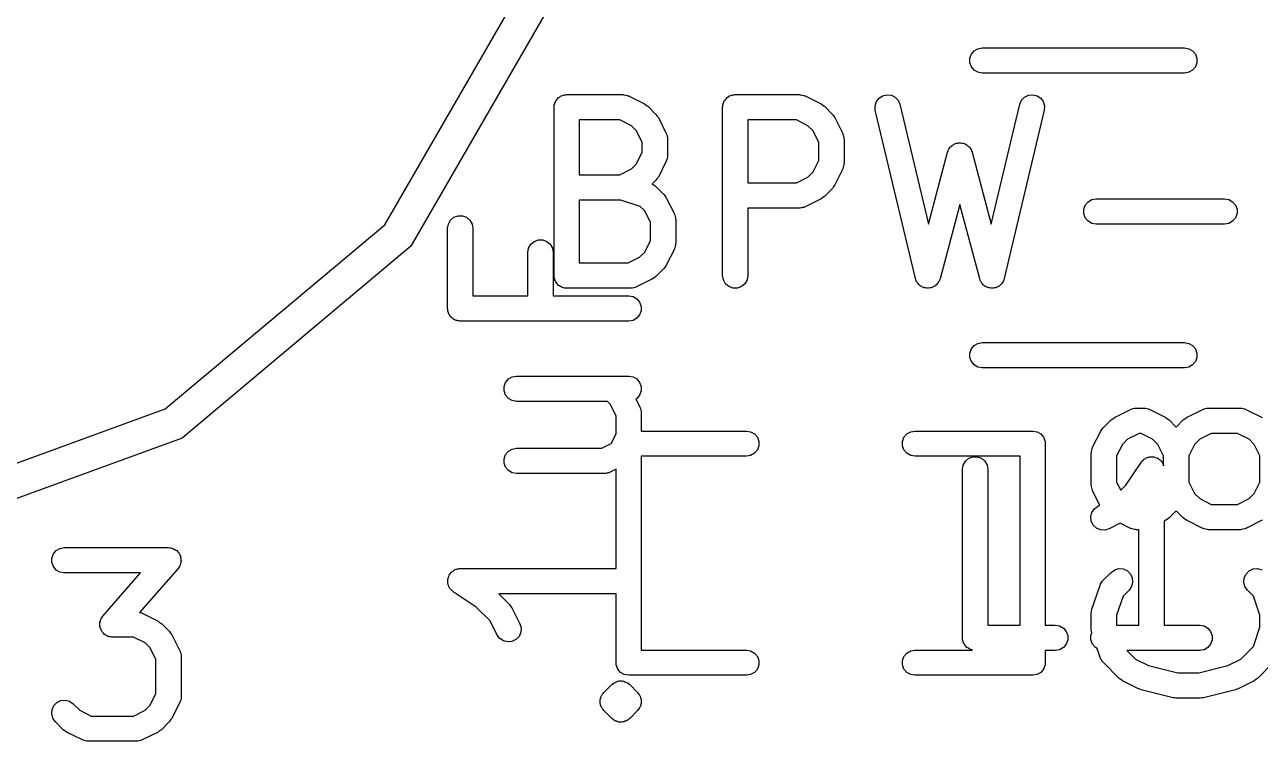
# Model space of a CAD drawing. Extents: x 173.7 to 229.3, y -126 to -74.1.
# Drawn here: x 201.62 to 208.95, y -106.22 to -101.96 of the extents above; entities that cross this region are included whole.
import ezdxf

# ---------------------------------------------------------------- set-up
doc = ezdxf.new("R2010")
doc.units = 0
doc.header["$MEASUREMENT"] = 0
doc.layers.add('BLACK', color=7, linetype='CONTINUOUS')

msp = doc.modelspace()

# ---------------------------------------------------------------- linework, layer by layer
at = {"layer": 'Black'}
for p, q in [((203.754, -103.15), (204.604, -101.676)), ((204.792, -101.744), (203.907, -103.278)), ((207.226, -102.162), (207.235, -102.137)), ((207.226, -102.188), (207.226, -102.162)), ((207.235, -102.137), (207.252, -102.118)), ((207.252, -102.118), (207.274, -102.105)), ((207.274, -102.105), (207.3, -102.1)), ((207.3, -102.1), (208.5, -102.1)), ((208.5, -102.1), (208.526, -102.105)), ((208.526, -102.105), (208.548, -102.118)), ((208.548, -102.118), (208.565, -102.137)), ((208.565, -102.137), (208.574, -102.162)), ((208.574, -102.162), (208.574, -102.188)), ((207.235, -102.212), (207.226, -102.188)), ((207.252, -102.232), (207.235, -102.212)), ((207.274, -102.245), (207.252, -102.232)), ((208.548, -102.232), (208.526, -102.245)), ((208.565, -102.212), (208.548, -102.232)), ((208.574, -102.188), (208.565, -102.212)), ((207.3, -102.25), (207.274, -102.245)), ((208.5, -102.25), (207.3, -102.25)), ((208.526, -102.245), (208.5, -102.25)), ((204.802, -102.385), (204.808, -102.382)), ((204.808, -102.382), (204.814, -102.381)), ((204.814, -102.381), (204.82, -102.379)), ((204.82, -102.379), (204.827, -102.379)), ((204.827, -102.379), (204.833, -102.377)), ((204.833, -102.377), (205.167, -102.377)), ((205.167, -102.377), (205.171, -102.378)), ((205.171, -102.378), (205.175, -102.378)), ((205.175, -102.378), (205.184, -102.38)), ((205.184, -102.38), (205.192, -102.382)), ((205.192, -102.382), (205.196, -102.384)), ((205.802, -102.385), (205.808, -102.382)), ((205.808, -102.382), (205.814, -102.381)), ((205.814, -102.381), (205.82, -102.379)), ((205.82, -102.379), (205.827, -102.379)), ((205.827, -102.379), (205.833, -102.377)), ((205.833, -102.377), (206.214, -102.377)), ((206.214, -102.377), (206.219, -102.378)), ((206.219, -102.378), (206.223, -102.378)), ((206.223, -102.378), (206.231, -102.38)), ((206.231, -102.38), (206.24, -102.382)), ((206.24, -102.382), (206.244, -102.384)), ((206.708, -102.384), (206.734, -102.378)), ((206.734, -102.378), (206.76, -102.381)), ((206.76, -102.381), (206.783, -102.392)), ((207.551, -102.392), (207.574, -102.381)), ((207.574, -102.381), (207.6, -102.378)), ((207.6, -102.378), (207.625, -102.384)), ((204.758, -102.452), (204.759, -102.446)), ((204.758, -103.452), (204.758, -102.452)), ((204.759, -102.439), (204.762, -102.433)), ((204.759, -102.446), (204.759, -102.439)), ((204.762, -102.433), (204.763, -102.427)), ((204.763, -102.427), (204.766, -102.421)), ((204.766, -102.421), (204.768, -102.415)), ((204.768, -102.415), (204.773, -102.41)), ((204.773, -102.41), (204.776, -102.404)), ((204.776, -102.404), (204.781, -102.4)), ((204.781, -102.4), (204.785, -102.395)), ((204.785, -102.395), (204.791, -102.392)), ((204.791, -102.392), (204.796, -102.387)), ((204.796, -102.387), (204.802, -102.385)), ((205.196, -102.384), (205.2, -102.385)), ((205.2, -102.385), (205.295, -102.433)), ((205.295, -102.433), (205.305, -102.44)), ((205.305, -102.44), (205.315, -102.447)), ((205.315, -102.447), (205.363, -102.495)), ((205.758, -102.452), (205.759, -102.446)), ((205.758, -103.452), (205.758, -102.452)), ((205.759, -102.439), (205.762, -102.433)), ((205.759, -102.446), (205.759, -102.439)), ((205.762, -102.433), (205.763, -102.427)), ((205.763, -102.427), (205.766, -102.421)), ((205.766, -102.421), (205.768, -102.415)), ((205.768, -102.415), (205.773, -102.41)), ((205.773, -102.41), (205.776, -102.404)), ((205.776, -102.404), (205.781, -102.4)), ((205.781, -102.4), (205.785, -102.395)), ((205.785, -102.395), (205.791, -102.392)), ((205.791, -102.392), (205.796, -102.387)), ((205.796, -102.387), (205.802, -102.385)), ((206.244, -102.384), (206.248, -102.385)), ((206.248, -102.385), (206.343, -102.433)), ((206.343, -102.433), (206.353, -102.44)), ((206.353, -102.44), (206.363, -102.447)), ((206.363, -102.447), (206.41, -102.495)), ((206.664, -102.444), (206.671, -102.419)), ((206.665, -102.47), (206.664, -102.444)), ((206.671, -102.419), (206.687, -102.398)), ((206.687, -102.398), (206.708, -102.384)), ((206.783, -102.392), (206.801, -102.411)), ((206.801, -102.411), (206.811, -102.435)), ((206.811, -102.435), (206.98, -103.146)), ((207.353, -103.146), (207.522, -102.435)), ((207.522, -102.435), (207.533, -102.411)), ((207.533, -102.411), (207.551, -102.392)), ((207.625, -102.384), (207.647, -102.398)), ((207.647, -102.398), (207.662, -102.419)), ((207.662, -102.419), (207.67, -102.444)), ((207.67, -102.444), (207.668, -102.47)), ((204.908, -102.527), (204.908, -102.854)), ((205.149, -102.527), (204.908, -102.527)), ((205.217, -102.562), (205.149, -102.527)), ((205.363, -102.495), (205.369, -102.504)), ((205.369, -102.504), (205.377, -102.514)), ((205.377, -102.514), (205.424, -102.609)), ((205.908, -102.527), (205.908, -102.901)), ((206.197, -102.527), (205.908, -102.527)), ((206.265, -102.562), (206.197, -102.527)), ((206.41, -102.495), (206.417, -102.504)), ((206.417, -102.504), (206.424, -102.514)), ((206.424, -102.514), (206.472, -102.609)), ((206.903, -103.47), (206.665, -102.47)), ((207.668, -102.47), (207.43, -103.47)), ((205.248, -102.592), (205.217, -102.562)), ((205.282, -102.661), (205.248, -102.592)), ((206.296, -102.592), (206.265, -102.562)), ((206.33, -102.661), (206.296, -102.592)), ((205.282, -102.72), (205.282, -102.661)), ((205.424, -102.609), (205.425, -102.613)), ((205.425, -102.613), (205.428, -102.617)), ((205.428, -102.617), (205.429, -102.626)), ((205.429, -102.626), (205.432, -102.634)), ((205.432, -102.634), (205.431, -102.639)), ((205.431, -102.639), (205.432, -102.643)), ((205.432, -102.643), (205.432, -102.738)), ((206.33, -102.768), (206.33, -102.661)), ((206.472, -102.609), (206.473, -102.613)), ((206.473, -102.613), (206.475, -102.617)), ((206.475, -102.617), (206.477, -102.626)), ((206.477, -102.626), (206.479, -102.634)), ((206.479, -102.634), (206.479, -102.639)), ((206.479, -102.639), (206.48, -102.643)), ((206.48, -102.643), (206.48, -102.786)), ((207.124, -102.677), (207.13, -102.674)), ((207.13, -102.674), (207.135, -102.67)), ((207.135, -102.67), (207.141, -102.668)), ((207.141, -102.668), (207.147, -102.666)), ((207.147, -102.666), (207.154, -102.665)), ((207.154, -102.665), (207.16, -102.663)), ((207.16, -102.663), (207.167, -102.664)), ((207.167, -102.664), (207.173, -102.663)), ((207.173, -102.663), (207.18, -102.665)), ((207.18, -102.665), (207.186, -102.666)), ((207.186, -102.666), (207.192, -102.668)), ((207.192, -102.668), (207.198, -102.67)), ((207.198, -102.67), (207.204, -102.674)), ((207.204, -102.674), (207.21, -102.677)), ((205.248, -102.789), (205.282, -102.72)), ((205.432, -102.747), (205.429, -102.755)), ((205.432, -102.738), (205.431, -102.742)), ((205.431, -102.742), (205.432, -102.747)), ((206.98, -103.146), (207.094, -102.719)), ((207.094, -102.719), (207.097, -102.713)), ((207.097, -102.713), (207.099, -102.706)), ((207.099, -102.706), (207.102, -102.701)), ((207.102, -102.701), (207.105, -102.695)), ((207.105, -102.695), (207.11, -102.69)), ((207.11, -102.69), (207.114, -102.685)), ((207.114, -102.685), (207.119, -102.681)), ((207.119, -102.681), (207.124, -102.677)), ((207.21, -102.677), (207.214, -102.681)), ((207.214, -102.681), (207.22, -102.685)), ((207.22, -102.685), (207.223, -102.69)), ((207.223, -102.69), (207.228, -102.695)), ((207.228, -102.695), (207.231, -102.701)), ((207.231, -102.701), (207.235, -102.706)), ((207.235, -102.706), (207.236, -102.713)), ((207.236, -102.713), (207.239, -102.719)), ((207.239, -102.719), (207.353, -103.146)), ((205.149, -102.854), (205.217, -102.819)), ((205.217, -102.819), (205.248, -102.789)), ((205.424, -102.772), (205.377, -102.867)), ((205.425, -102.767), (205.424, -102.772)), ((205.428, -102.764), (205.425, -102.767)), ((205.429, -102.755), (205.428, -102.764)), ((206.296, -102.837), (206.33, -102.768)), ((206.472, -102.819), (206.424, -102.914)), ((206.473, -102.815), (206.472, -102.819)), ((206.475, -102.811), (206.473, -102.815)), ((206.477, -102.803), (206.475, -102.811)), ((206.479, -102.794), (206.477, -102.803)), ((206.48, -102.786), (206.479, -102.79)), ((206.479, -102.79), (206.479, -102.794)), ((204.908, -102.854), (205.149, -102.854)), ((205.363, -102.886), (205.341, -102.908)), ((205.369, -102.877), (205.363, -102.886)), ((205.377, -102.867), (205.369, -102.877)), ((206.197, -102.901), (206.265, -102.867)), ((206.265, -102.867), (206.296, -102.837)), ((205.341, -102.908), (205.341, -102.908)), ((205.341, -102.908), (205.348, -102.913)), ((205.348, -102.913), (205.356, -102.917)), ((205.356, -102.917), (205.359, -102.921)), ((205.359, -102.921), (205.363, -102.923)), ((205.363, -102.923), (205.41, -102.971)), ((205.908, -102.901), (206.197, -102.901)), ((206.41, -102.934), (206.363, -102.982)), ((206.417, -102.924), (206.41, -102.934)), ((206.424, -102.914), (206.417, -102.924)), ((204.908, -103.004), (204.908, -103.377)), ((205.154, -103.004), (204.908, -103.004)), ((205.269, -103.042), (205.154, -103.004)), ((205.296, -103.068), (205.269, -103.042)), ((205.41, -102.971), (205.417, -102.981)), ((205.417, -102.981), (205.424, -102.99)), ((205.424, -102.99), (205.472, -103.086)), ((206.343, -102.996), (206.248, -103.043)), ((206.353, -102.988), (206.343, -102.996)), ((206.363, -102.982), (206.353, -102.988)), ((207.167, -103.029), (207.049, -103.472)), ((207.285, -103.472), (207.167, -103.029)), ((207.902, -103.058), (207.911, -103.034)), ((207.911, -103.034), (207.928, -103.014)), ((207.928, -103.014), (207.951, -103.001)), ((207.951, -103.001), (207.976, -102.996)), ((207.976, -102.996), (208.738, -102.996)), ((208.738, -102.996), (208.764, -103.001)), ((208.764, -103.001), (208.786, -103.014)), ((208.786, -103.014), (208.803, -103.034)), ((208.803, -103.034), (208.812, -103.058)), ((204.144, -103.123), (204.164, -103.106)), ((204.164, -103.106), (204.188, -103.098)), ((204.188, -103.098), (204.214, -103.098)), ((204.214, -103.098), (204.239, -103.106)), ((204.239, -103.106), (204.259, -103.123)), ((205.33, -103.137), (205.296, -103.068)), ((205.472, -103.086), (205.473, -103.09)), ((205.473, -103.09), (205.475, -103.093)), ((205.475, -103.093), (205.477, -103.102)), ((205.477, -103.102), (205.479, -103.11)), ((205.479, -103.11), (205.479, -103.115)), ((205.479, -103.115), (205.48, -103.119)), ((206.214, -103.051), (205.908, -103.051)), ((205.908, -103.051), (205.908, -103.452)), ((206.219, -103.05), (206.214, -103.051)), ((206.223, -103.051), (206.219, -103.05)), ((206.231, -103.048), (206.223, -103.051)), ((206.24, -103.047), (206.231, -103.048)), ((206.244, -103.045), (206.24, -103.047)), ((206.248, -103.043), (206.244, -103.045)), ((207.902, -103.084), (207.902, -103.058)), ((207.911, -103.109), (207.902, -103.084)), ((207.928, -103.129), (207.911, -103.109)), ((208.803, -103.109), (208.786, -103.129)), ((208.812, -103.084), (208.803, -103.109)), ((208.812, -103.058), (208.812, -103.084)), ((202.45, -104.244), (203.754, -103.15)), ((204.126, -103.171), (204.131, -103.146)), ((204.126, -103.648), (204.126, -103.171)), ((204.131, -103.146), (204.144, -103.123)), ((204.259, -103.123), (204.272, -103.146)), ((204.272, -103.146), (204.276, -103.171)), ((204.276, -103.171), (204.276, -103.573)), ((205.33, -103.244), (205.33, -103.137)), ((205.48, -103.119), (205.48, -103.262)), ((207.951, -103.142), (207.928, -103.129)), ((207.976, -103.146), (207.951, -103.142)), ((208.738, -103.146), (207.976, -103.146)), ((208.764, -103.142), (208.738, -103.146)), ((208.786, -103.129), (208.764, -103.142)), ((204.62, -103.266), (204.64, -103.249)), ((204.64, -103.249), (204.665, -103.24)), ((204.665, -103.24), (204.691, -103.24)), ((204.691, -103.24), (204.715, -103.249)), ((204.715, -103.249), (204.735, -103.266)), ((205.296, -103.313), (205.33, -103.244)), ((205.48, -103.262), (205.479, -103.266)), ((203.907, -103.278), (202.55, -104.417)), ((204.603, -103.314), (204.607, -103.289)), ((204.603, -103.573), (204.603, -103.314)), ((204.607, -103.289), (204.62, -103.266)), ((204.735, -103.266), (204.748, -103.289)), ((204.748, -103.289), (204.753, -103.314)), ((204.753, -103.314), (204.753, -103.573)), ((205.265, -103.343), (205.296, -103.313)), ((205.472, -103.295), (205.424, -103.391)), ((205.473, -103.291), (205.472, -103.295)), ((205.475, -103.288), (205.473, -103.291)), ((205.477, -103.279), (205.475, -103.288)), ((205.479, -103.27), (205.477, -103.279)), ((205.479, -103.266), (205.479, -103.27)), ((204.908, -103.377), (205.197, -103.377)), ((205.197, -103.377), (205.265, -103.343)), ((205.417, -103.4), (205.41, -103.41)), ((205.424, -103.391), (205.417, -103.4)), ((204.759, -103.459), (204.758, -103.452)), ((204.759, -103.465), (204.759, -103.459)), ((204.762, -103.472), (204.759, -103.465)), ((204.763, -103.478), (204.762, -103.472)), ((204.766, -103.484), (204.763, -103.478)), ((205.343, -103.472), (205.248, -103.519)), ((205.353, -103.465), (205.343, -103.472)), ((205.363, -103.458), (205.353, -103.465)), ((205.41, -103.41), (205.363, -103.458)), ((205.763, -103.478), (205.758, -103.452)), ((205.776, -103.501), (205.763, -103.478)), ((205.904, -103.478), (205.891, -103.501)), ((205.908, -103.452), (205.904, -103.478)), ((206.906, -103.477), (206.903, -103.47)), ((206.908, -103.484), (206.906, -103.477)), ((207.045, -103.479), (207.043, -103.486)), ((207.049, -103.472), (207.045, -103.479)), ((207.288, -103.479), (207.285, -103.472)), ((207.29, -103.486), (207.288, -103.479)), ((207.427, -103.477), (207.425, -103.484)), ((207.43, -103.47), (207.427, -103.477)), ((204.768, -103.49), (204.766, -103.484)), ((204.773, -103.495), (204.768, -103.49)), ((204.776, -103.501), (204.773, -103.495)), ((204.781, -103.505), (204.776, -103.501)), ((204.785, -103.51), (204.781, -103.505)), ((204.791, -103.513), (204.785, -103.51)), ((204.796, -103.517), (204.791, -103.513)), ((204.802, -103.52), (204.796, -103.517)), ((204.808, -103.523), (204.802, -103.52)), ((204.814, -103.524), (204.808, -103.523)), ((204.82, -103.526), (204.814, -103.524)), ((204.827, -103.526), (204.82, -103.526)), ((204.833, -103.527), (204.827, -103.526)), ((205.214, -103.527), (204.833, -103.527)), ((205.219, -103.527), (205.214, -103.527)), ((205.223, -103.527), (205.219, -103.527)), ((205.231, -103.524), (205.223, -103.527)), ((205.24, -103.523), (205.231, -103.524)), ((205.244, -103.521), (205.24, -103.523)), ((205.248, -103.519), (205.244, -103.521)), ((205.796, -103.517), (205.776, -103.501)), ((205.82, -103.526), (205.796, -103.517)), ((205.846, -103.526), (205.82, -103.526)), ((205.871, -103.517), (205.846, -103.526)), ((205.891, -103.501), (205.871, -103.517)), ((206.911, -103.489), (206.908, -103.484)), ((206.914, -103.494), (206.911, -103.489)), ((206.919, -103.499), (206.914, -103.494)), ((206.923, -103.505), (206.919, -103.499)), ((206.928, -103.509), (206.923, -103.505)), ((206.931, -103.513), (206.928, -103.509)), ((206.938, -103.516), (206.931, -103.513)), ((206.945, -103.52), (206.938, -103.516)), ((206.95, -103.522), (206.945, -103.52)), ((206.955, -103.524), (206.95, -103.522)), ((206.962, -103.525), (206.955, -103.524)), ((206.97, -103.527), (206.962, -103.525)), ((206.975, -103.527), (206.97, -103.527)), ((206.981, -103.527), (206.975, -103.527)), ((206.988, -103.525), (206.981, -103.527)), ((206.996, -103.525), (206.988, -103.525)), ((207.001, -103.522), (206.996, -103.525)), ((207.006, -103.521), (207.001, -103.522)), ((207.012, -103.517), (207.006, -103.521)), ((207.019, -103.514), (207.012, -103.517)), ((207.023, -103.51), (207.019, -103.514)), ((207.028, -103.507), (207.023, -103.51)), ((207.032, -103.501), (207.028, -103.507)), ((207.038, -103.495), (207.032, -103.501)), ((207.04, -103.49), (207.038, -103.495)), ((207.043, -103.486), (207.04, -103.49)), ((207.293, -103.49), (207.29, -103.486)), ((207.296, -103.495), (207.293, -103.49)), ((207.301, -103.501), (207.296, -103.495)), ((207.306, -103.507), (207.301, -103.501)), ((207.31, -103.51), (207.306, -103.507)), ((207.314, -103.514), (207.31, -103.51)), ((207.321, -103.517), (207.314, -103.514)), ((207.327, -103.521), (207.321, -103.517)), ((207.333, -103.522), (207.327, -103.521)), ((207.338, -103.525), (207.333, -103.522)), ((207.345, -103.525), (207.338, -103.525)), ((207.353, -103.527), (207.345, -103.525)), ((207.358, -103.527), (207.353, -103.527)), ((207.364, -103.527), (207.358, -103.527)), ((207.371, -103.525), (207.364, -103.527)), ((207.379, -103.524), (207.371, -103.525)), ((207.383, -103.522), (207.379, -103.524)), ((207.389, -103.52), (207.383, -103.522)), ((207.395, -103.516), (207.389, -103.52)), ((207.402, -103.513), (207.395, -103.516)), ((207.406, -103.509), (207.402, -103.513)), ((207.41, -103.505), (207.406, -103.509)), ((207.415, -103.499), (207.41, -103.505)), ((207.42, -103.494), (207.415, -103.499)), ((207.422, -103.489), (207.42, -103.494)), ((207.425, -103.484), (207.422, -103.489)), ((204.276, -103.573), (204.603, -103.573)), ((204.753, -103.573), (205.201, -103.573)), ((205.201, -103.573), (205.227, -103.577)), ((205.227, -103.577), (205.25, -103.59)), ((205.25, -103.59), (205.266, -103.61)), ((205.266, -103.61), (205.275, -103.635)), ((204.128, -103.654), (204.126, -103.648)), ((204.128, -103.661), (204.128, -103.654)), ((204.13, -103.667), (204.128, -103.661)), ((204.131, -103.673), (204.13, -103.667)), ((204.134, -103.679), (204.131, -103.673)), ((204.136, -103.685), (204.134, -103.679)), ((204.141, -103.69), (204.136, -103.685)), ((204.144, -103.696), (204.141, -103.69)), ((204.149, -103.7), (204.144, -103.696)), ((204.153, -103.705), (204.149, -103.7)), ((205.266, -103.685), (205.25, -103.705)), ((205.275, -103.661), (205.266, -103.685)), ((205.275, -103.635), (205.275, -103.661)), ((204.159, -103.708), (204.153, -103.705)), ((204.164, -103.713), (204.159, -103.708)), ((204.17, -103.715), (204.164, -103.713)), ((204.176, -103.718), (204.17, -103.715)), ((204.182, -103.719), (204.176, -103.718)), ((204.188, -103.721), (204.182, -103.719)), ((204.195, -103.721), (204.188, -103.721)), ((204.201, -103.723), (204.195, -103.721)), ((205.201, -103.723), (204.201, -103.723)), ((205.227, -103.718), (205.201, -103.723)), ((205.25, -103.705), (205.227, -103.718)), ((207.226, -103.912), (207.235, -103.887)), ((207.226, -103.938), (207.226, -103.912)), ((207.235, -103.887), (207.252, -103.868)), ((207.252, -103.868), (207.274, -103.855)), ((207.274, -103.855), (207.3, -103.85)), ((207.3, -103.85), (208.5, -103.85)), ((208.5, -103.85), (208.526, -103.855)), ((208.526, -103.855), (208.548, -103.868)), ((208.548, -103.868), (208.565, -103.887)), ((208.565, -103.887), (208.574, -103.912)), ((208.574, -103.912), (208.574, -103.938)), ((207.235, -103.962), (207.226, -103.938)), ((207.252, -103.982), (207.235, -103.962)), ((207.274, -103.995), (207.252, -103.982)), ((207.3, -104), (207.274, -103.995)), ((208.526, -103.995), (208.5, -104)), ((208.548, -103.982), (208.526, -103.995)), ((208.565, -103.962), (208.548, -103.982)), ((208.574, -103.938), (208.565, -103.962)), ((204.47, -104.086), (204.487, -104.066)), ((204.487, -104.066), (204.509, -104.053)), ((204.509, -104.053), (204.535, -104.049)), ((204.535, -104.049), (205.201, -104.049)), ((205.201, -104.049), (205.227, -104.053)), ((205.227, -104.053), (205.25, -104.066)), ((205.25, -104.066), (205.266, -104.086)), ((208.5, -104), (207.3, -104)), ((204.461, -104.111), (204.47, -104.086)), ((204.461, -104.137), (204.461, -104.111)), ((204.47, -104.161), (204.461, -104.137)), ((205.266, -104.086), (205.275, -104.111)), ((205.275, -104.137), (205.266, -104.161)), ((205.275, -104.111), (205.275, -104.137)), ((204.487, -104.181), (204.47, -104.161)), ((204.509, -104.194), (204.487, -104.181)), ((204.535, -104.199), (204.509, -104.194)), ((205.075, -104.199), (204.535, -104.199)), ((205.092, -104.216), (205.075, -104.199)), ((205.126, -104.284), (205.092, -104.216)), ((205.25, -104.181), (205.244, -104.184)), ((205.244, -104.184), (205.268, -104.233)), ((205.266, -104.161), (205.25, -104.181)), ((200.851, -104.826), (202.45, -104.244)), ((205.126, -104.392), (205.126, -104.284)), ((205.268, -104.233), (205.27, -104.237)), ((205.27, -104.237), (205.272, -104.241)), ((205.272, -104.241), (205.273, -104.25)), ((205.273, -104.25), (205.276, -104.258)), ((205.276, -104.258), (205.276, -104.262)), ((205.276, -104.262), (205.276, -104.267)), ((205.276, -104.267), (205.276, -104.375)), ((208.084, -104.295), (208.179, -104.247)), ((208.179, -104.247), (208.183, -104.246)), ((208.183, -104.246), (208.187, -104.244)), ((208.187, -104.244), (208.196, -104.242)), ((208.196, -104.242), (208.204, -104.24)), ((208.204, -104.24), (208.209, -104.24)), ((208.209, -104.24), (208.213, -104.239)), ((208.213, -104.239), (208.26, -104.239)), ((208.26, -104.239), (208.265, -104.24)), ((208.265, -104.24), (208.269, -104.24)), ((208.269, -104.24), (208.277, -104.242)), ((208.277, -104.242), (208.286, -104.244)), ((208.286, -104.244), (208.29, -104.246)), ((208.29, -104.246), (208.294, -104.247)), ((208.294, -104.247), (208.389, -104.295)), ((208.513, -104.295), (208.608, -104.247)), ((208.608, -104.247), (208.612, -104.246)), ((208.612, -104.246), (208.616, -104.244)), ((208.616, -104.244), (208.624, -104.242)), ((208.624, -104.242), (208.633, -104.24)), ((208.633, -104.24), (208.637, -104.24)), ((208.637, -104.24), (208.641, -104.239)), ((208.641, -104.239), (208.832, -104.239)), ((208.832, -104.239), (208.836, -104.24)), ((208.836, -104.24), (208.84, -104.24)), ((208.84, -104.24), (208.849, -104.242)), ((208.849, -104.242), (208.858, -104.244)), ((208.858, -104.244), (208.861, -104.246)), ((208.861, -104.246), (208.865, -104.247)), ((208.865, -104.247), (208.961, -104.295)), ((208.01, -104.366), (208.017, -104.356)), ((208.017, -104.356), (208.065, -104.309)), ((208.065, -104.309), (208.074, -104.302)), ((208.074, -104.302), (208.084, -104.295)), ((208.389, -104.295), (208.399, -104.302)), ((208.399, -104.302), (208.409, -104.309)), ((208.409, -104.309), (208.451, -104.351)), ((208.451, -104.351), (208.493, -104.309)), ((208.493, -104.309), (208.503, -104.302)), ((208.503, -104.302), (208.513, -104.295)), ((202.55, -104.417), (200.886, -105.023)), ((205.098, -104.449), (205.126, -104.392)), ((205.276, -104.375), (205.9, -104.375)), ((205.9, -104.375), (205.925, -104.379)), ((205.925, -104.379), (205.948, -104.392)), ((205.948, -104.392), (205.965, -104.412)), ((205.965, -104.412), (205.973, -104.437)), ((206.827, -104.437), (206.835, -104.412)), ((206.835, -104.412), (206.852, -104.392)), ((206.852, -104.392), (206.875, -104.379)), ((206.875, -104.379), (206.9, -104.375)), ((206.9, -104.375), (207.599, -104.375)), ((207.599, -104.375), (207.625, -104.379)), ((207.625, -104.379), (207.647, -104.392)), ((207.647, -104.392), (207.664, -104.412)), ((207.664, -104.412), (207.673, -104.437)), ((207.955, -104.471), (208.003, -104.376)), ((208.003, -104.376), (208.01, -104.366)), ((208.162, -104.424), (208.132, -104.454)), ((208.231, -104.389), (208.162, -104.424)), ((208.243, -104.389), (208.231, -104.389)), ((208.311, -104.424), (208.243, -104.389)), ((208.342, -104.454), (208.311, -104.424)), ((208.591, -104.424), (208.56, -104.454)), ((208.659, -104.389), (208.591, -104.424)), ((208.814, -104.389), (208.659, -104.389)), ((208.883, -104.424), (208.814, -104.389)), ((208.913, -104.454), (208.883, -104.424)), ((204.47, -104.515), (204.487, -104.495)), ((204.487, -104.495), (204.509, -104.482)), ((204.509, -104.482), (204.535, -104.477)), ((204.535, -104.477), (205.041, -104.477)), ((205.041, -104.477), (205.098, -104.449)), ((205.948, -104.507), (205.925, -104.52)), ((205.965, -104.487), (205.948, -104.507)), ((205.973, -104.463), (205.965, -104.487)), ((205.973, -104.437), (205.973, -104.463)), ((206.827, -104.463), (206.827, -104.437)), ((206.835, -104.487), (206.827, -104.463)), ((206.852, -104.507), (206.835, -104.487)), ((206.875, -104.52), (206.852, -104.507)), ((207.673, -104.437), (207.673, -104.459)), ((207.673, -104.459), (207.674, -104.465)), ((207.674, -104.465), (207.674, -105.527)), ((207.947, -104.505), (207.948, -104.501)), ((207.947, -104.695), (207.947, -104.505)), ((207.948, -104.496), (207.95, -104.488)), ((207.948, -104.501), (207.948, -104.496)), ((207.95, -104.488), (207.952, -104.479)), ((207.952, -104.479), (207.954, -104.475)), ((207.954, -104.475), (207.955, -104.471)), ((208.132, -104.454), (208.097, -104.522)), ((208.376, -104.522), (208.342, -104.454)), ((208.56, -104.454), (208.526, -104.522)), ((208.947, -104.522), (208.913, -104.454)), ((204.461, -104.539), (204.47, -104.515)), ((204.461, -104.565), (204.461, -104.539)), ((204.47, -104.59), (204.461, -104.565)), ((205.9, -104.525), (205.276, -104.525)), ((205.276, -104.525), (205.276, -104.979)), ((205.925, -104.52), (205.9, -104.525)), ((206.9, -104.525), (206.875, -104.52)), ((207.524, -104.525), (206.9, -104.525)), ((207.182, -104.602), (207.187, -104.577)), ((207.187, -104.577), (207.2, -104.554)), ((207.2, -104.554), (207.22, -104.537)), ((207.22, -104.537), (207.244, -104.529)), ((207.244, -104.529), (207.27, -104.529)), ((207.27, -104.529), (207.295, -104.537)), ((207.295, -104.537), (207.315, -104.554)), ((207.315, -104.554), (207.328, -104.577)), ((207.328, -104.577), (207.332, -104.602)), ((207.524, -105.527), (207.524, -104.525)), ((208.097, -104.522), (208.097, -104.678)), ((208.151, -104.697), (208.242, -104.561)), ((208.242, -104.561), (208.245, -104.558)), ((208.245, -104.558), (208.247, -104.554)), ((208.247, -104.554), (208.254, -104.548)), ((208.254, -104.548), (208.26, -104.542)), ((208.26, -104.542), (208.264, -104.54)), ((208.264, -104.54), (208.267, -104.537)), ((208.267, -104.537), (208.276, -104.534)), ((208.276, -104.534), (208.284, -104.53)), ((208.284, -104.53), (208.288, -104.53)), ((208.288, -104.53), (208.292, -104.529)), ((208.292, -104.529), (208.301, -104.529)), ((208.301, -104.529), (208.31, -104.528)), ((208.31, -104.528), (208.314, -104.529)), ((208.314, -104.529), (208.318, -104.529)), ((208.318, -104.529), (208.326, -104.532)), ((208.326, -104.532), (208.335, -104.534)), ((208.335, -104.534), (208.338, -104.536)), ((208.338, -104.536), (208.342, -104.537)), ((208.342, -104.537), (208.349, -104.543)), ((208.349, -104.543), (208.357, -104.548)), ((208.357, -104.548), (208.359, -104.552)), ((208.359, -104.552), (208.362, -104.554)), ((208.362, -104.554), (208.367, -104.562)), ((208.367, -104.562), (208.372, -104.569)), ((208.372, -104.569), (208.373, -104.573)), ((208.373, -104.573), (208.375, -104.577)), ((208.375, -104.577), (208.376, -104.581)), ((208.376, -104.581), (208.376, -104.522)), ((208.526, -104.522), (208.526, -104.678)), ((208.947, -104.678), (208.947, -104.522)), ((204.487, -104.61), (204.47, -104.59)), ((204.509, -104.623), (204.487, -104.61)), ((204.535, -104.627), (204.509, -104.623)), ((205.059, -104.627), (204.535, -104.627)), ((205.063, -104.627), (205.059, -104.627)), ((205.067, -104.627), (205.063, -104.627)), ((205.076, -104.624), (205.067, -104.627)), ((205.084, -104.623), (205.076, -104.624)), ((205.088, -104.621), (205.084, -104.623)), ((205.092, -104.619), (205.088, -104.621)), ((205.126, -104.602), (205.092, -104.619)), ((205.126, -105.192), (205.126, -104.602)), ((207.182, -105.602), (207.182, -104.602)), ((207.332, -104.602), (207.332, -105.527)), ((207.948, -104.699), (207.947, -104.695)), ((207.948, -104.704), (207.948, -104.699)), ((207.95, -104.712), (207.948, -104.704)), ((207.952, -104.721), (207.95, -104.712)), ((207.954, -104.725), (207.952, -104.721)), ((207.955, -104.729), (207.954, -104.725)), ((207.998, -104.815), (207.955, -104.729)), ((208.097, -104.678), (208.122, -104.727)), ((208.122, -104.727), (208.151, -104.697)), ((208.526, -104.678), (208.56, -104.746)), ((208.913, -104.746), (208.947, -104.678)), ((208.56, -104.746), (208.591, -104.776)), ((208.591, -104.776), (208.659, -104.811)), ((208.814, -104.811), (208.883, -104.776)), ((208.883, -104.776), (208.913, -104.746)), ((207.944, -104.884), (207.95, -104.858)), ((207.95, -104.858), (207.965, -104.837)), ((207.965, -104.837), (207.986, -104.821)), ((207.986, -104.821), (207.998, -104.815)), ((208.451, -104.849), (208.409, -104.891)), ((208.493, -104.891), (208.451, -104.849)), ((208.659, -104.811), (208.814, -104.811)), ((207.947, -104.909), (207.944, -104.884)), ((207.959, -104.933), (207.947, -104.909)), ((207.978, -104.951), (207.959, -104.933)), ((208.118, -104.922), (208.053, -104.955)), ((208.179, -104.953), (208.118, -104.922)), ((208.389, -104.905), (208.38, -104.91)), ((208.38, -104.91), (208.38, -105.527)), ((208.399, -104.898), (208.389, -104.905)), ((208.409, -104.891), (208.399, -104.898)), ((208.503, -104.898), (208.493, -104.891)), ((208.513, -104.905), (208.503, -104.898)), ((208.608, -104.953), (208.513, -104.905)), ((208.961, -104.905), (208.865, -104.953)), ((205.276, -104.979), (205.276, -104.981)), ((205.276, -104.981), (205.276, -105.552)), ((208.002, -104.961), (207.978, -104.951)), ((208.028, -104.963), (208.002, -104.961)), ((208.053, -104.955), (208.028, -104.963)), ((208.183, -104.954), (208.179, -104.953)), ((208.187, -104.956), (208.183, -104.954)), ((208.196, -104.958), (208.187, -104.956)), ((208.204, -104.96), (208.196, -104.958)), ((208.209, -104.96), (208.204, -104.96)), ((208.213, -104.961), (208.209, -104.96)), ((208.23, -104.961), (208.213, -104.961)), ((208.23, -105.527), (208.23, -104.961)), ((208.612, -104.954), (208.608, -104.953)), ((208.616, -104.956), (208.612, -104.954)), ((208.624, -104.958), (208.616, -104.956)), ((208.633, -104.96), (208.624, -104.958)), ((208.637, -104.96), (208.633, -104.96)), ((208.641, -104.961), (208.637, -104.96)), ((208.832, -104.961), (208.641, -104.961)), ((208.836, -104.96), (208.832, -104.961)), ((208.84, -104.96), (208.836, -104.96)), ((208.849, -104.958), (208.84, -104.96)), ((208.858, -104.956), (208.849, -104.958)), ((208.861, -104.954), (208.858, -104.956)), ((208.865, -104.953), (208.861, -104.954)), ((201.786, -105.105), (201.802, -105.085)), ((201.802, -105.085), (201.825, -105.072)), ((201.825, -105.072), (201.85, -105.067)), ((201.85, -105.067), (202.47, -105.067)), ((202.47, -105.067), (202.477, -105.069)), ((202.477, -105.069), (202.484, -105.069)), ((202.484, -105.069), (202.489, -105.071)), ((202.489, -105.071), (202.495, -105.072)), ((202.495, -105.072), (202.502, -105.076)), ((202.502, -105.076), (202.508, -105.078)), ((202.508, -105.078), (202.513, -105.082)), ((202.513, -105.082), (202.518, -105.085)), ((202.518, -105.085), (202.522, -105.091)), ((202.522, -105.091), (202.528, -105.095)), ((202.528, -105.095), (202.531, -105.1)), ((201.777, -105.129), (201.786, -105.105)), ((201.777, -105.155), (201.777, -105.129)), ((201.786, -105.18), (201.777, -105.155)), ((202.531, -105.1), (202.534, -105.105)), ((202.534, -105.105), (202.537, -105.112)), ((202.539, -105.169), (202.536, -105.174)), ((202.537, -105.112), (202.541, -105.118)), ((202.541, -105.162), (202.539, -105.169)), ((202.541, -105.118), (202.541, -105.124)), ((202.541, -105.124), (202.543, -105.129)), ((202.543, -105.155), (202.541, -105.162)), ((202.543, -105.129), (202.543, -105.137)), ((202.543, -105.137), (202.545, -105.144)), ((202.545, -105.144), (202.543, -105.15)), ((202.543, -105.15), (202.543, -105.155)), ((201.802, -105.2), (201.786, -105.18)), ((201.825, -105.213), (201.802, -105.2)), ((201.85, -105.217), (201.825, -105.213)), ((202.304, -105.217), (201.85, -105.217)), ((202.08, -105.474), (202.304, -105.217)), ((202.526, -105.192), (202.298, -105.452)), ((202.53, -105.185), (202.526, -105.192)), ((202.534, -105.18), (202.53, -105.185)), ((202.536, -105.174), (202.534, -105.18)), ((204.131, -105.245), (204.133, -105.237)), ((204.133, -105.237), (204.135, -105.233)), ((204.135, -105.233), (204.136, -105.229)), ((204.136, -105.229), (204.142, -105.222)), ((204.142, -105.222), (204.147, -105.215)), ((204.147, -105.215), (204.15, -105.212)), ((204.15, -105.212), (204.153, -105.209)), ((204.153, -105.209), (204.161, -105.205)), ((204.161, -105.205), (204.168, -105.199)), ((204.168, -105.199), (204.172, -105.198)), ((204.172, -105.198), (204.176, -105.196)), ((204.176, -105.196), (204.185, -105.195)), ((204.185, -105.195), (204.193, -105.192)), ((204.193, -105.192), (204.197, -105.192)), ((204.197, -105.192), (204.201, -105.192)), ((204.201, -105.192), (205.126, -105.192)), ((208.017, -105.261), (208.065, -105.214)), ((208.065, -105.214), (208.086, -105.199)), ((208.086, -105.199), (208.111, -105.192)), ((208.111, -105.192), (208.137, -105.194)), ((208.137, -105.194), (208.161, -105.205)), ((208.161, -105.205), (208.179, -105.224)), ((208.179, -105.224), (208.19, -105.247)), ((208.855, -105.247), (208.866, -105.224)), ((208.866, -105.224), (208.884, -105.205)), ((208.884, -105.205), (208.908, -105.194)), ((208.908, -105.194), (208.934, -105.192)), ((208.934, -105.192), (208.959, -105.199)), ((204.127, -105.262), (204.128, -105.258)), ((204.128, -105.271), (204.127, -105.262)), ((204.128, -105.254), (204.131, -105.245)), ((204.128, -105.258), (204.128, -105.254)), ((204.128, -105.28), (204.128, -105.271)), ((204.129, -105.284), (204.128, -105.28)), ((204.129, -105.288), (204.129, -105.284)), ((204.133, -105.296), (204.129, -105.288)), ((204.136, -105.304), (204.133, -105.296)), ((204.139, -105.307), (204.136, -105.304)), ((204.141, -105.311), (204.139, -105.307)), ((204.147, -105.317), (204.141, -105.311)), ((207.951, -105.433), (207.999, -105.291)), ((207.999, -105.291), (208.001, -105.287)), ((208.001, -105.287), (208.002, -105.283)), ((208.002, -105.283), (208.007, -105.275)), ((208.007, -105.275), (208.011, -105.268)), ((208.011, -105.268), (208.014, -105.265)), ((208.014, -105.265), (208.017, -105.261)), ((208.186, -105.298), (208.171, -105.32)), ((208.192, -105.273), (208.186, -105.298)), ((208.19, -105.247), (208.192, -105.273)), ((208.852, -105.273), (208.855, -105.247)), ((208.859, -105.298), (208.852, -105.273)), ((208.874, -105.32), (208.859, -105.298)), ((204.153, -105.324), (204.147, -105.317)), ((204.157, -105.326), (204.153, -105.324)), ((204.16, -105.329), (204.157, -105.326)), ((204.296, -105.42), (204.16, -105.329)), ((205.126, -105.342), (204.43, -105.342)), ((204.43, -105.342), (204.493, -105.404)), ((205.126, -105.735), (205.126, -105.342)), ((208.136, -105.355), (208.097, -105.469)), ((208.171, -105.32), (208.136, -105.355)), ((208.909, -105.355), (208.874, -105.32)), ((208.947, -105.469), (208.909, -105.355)), ((202.298, -105.452), (202.305, -105.453)), ((202.305, -105.453), (202.308, -105.455)), ((202.308, -105.455), (202.313, -105.456)), ((202.313, -105.456), (202.408, -105.504)), ((204.378, -105.502), (204.296, -105.42)), ((204.493, -105.404), (204.499, -105.414)), ((204.499, -105.414), (204.507, -105.424)), ((204.507, -105.424), (204.554, -105.519)), ((207.947, -105.457), (207.949, -105.445)), ((207.947, -105.552), (207.947, -105.457)), ((207.949, -105.445), (207.951, -105.433)), ((202.061, -105.522), (202.062, -105.516)), ((202.062, -105.529), (202.061, -105.522)), ((202.062, -105.51), (202.065, -105.503)), ((202.062, -105.516), (202.062, -105.51)), ((202.062, -105.536), (202.062, -105.529)), ((202.064, -105.542), (202.062, -105.536)), ((202.065, -105.503), (202.066, -105.496)), ((202.066, -105.496), (202.069, -105.491)), ((202.069, -105.491), (202.071, -105.486)), ((202.071, -105.486), (202.076, -105.48)), ((202.076, -105.48), (202.08, -105.474)), ((202.408, -105.504), (202.417, -105.511)), ((202.417, -105.511), (202.427, -105.518)), ((202.427, -105.518), (202.475, -105.566)), ((204.42, -105.586), (204.378, -105.502)), ((204.554, -105.519), (204.562, -105.544)), ((207.332, -105.527), (207.524, -105.527)), ((207.674, -105.527), (207.733, -105.527)), ((207.733, -105.527), (207.759, -105.532)), ((207.759, -105.532), (207.782, -105.545)), ((208.097, -105.469), (208.097, -105.527)), ((208.097, -105.527), (208.23, -105.527)), ((208.38, -105.527), (208.59, -105.527)), ((208.59, -105.527), (208.616, -105.532)), ((208.616, -105.532), (208.639, -105.545)), ((208.947, -105.54), (208.947, -105.469)), ((202.065, -105.548), (202.064, -105.542)), ((202.069, -105.554), (202.065, -105.548)), ((202.071, -105.561), (202.069, -105.554)), ((202.075, -105.565), (202.071, -105.561)), ((202.078, -105.57), (202.075, -105.565)), ((202.083, -105.575), (202.078, -105.57)), ((202.088, -105.581), (202.083, -105.575)), ((202.093, -105.584), (202.088, -105.581)), ((202.097, -105.587), (202.093, -105.584)), ((202.104, -105.59), (202.097, -105.587)), ((202.111, -105.594), (202.104, -105.59)), ((202.116, -105.595), (202.111, -105.594)), ((202.122, -105.597), (202.116, -105.595)), ((202.129, -105.597), (202.122, -105.597)), ((202.136, -105.598), (202.129, -105.597)), ((202.261, -105.598), (202.136, -105.598)), ((202.33, -105.633), (202.261, -105.598)), ((202.475, -105.566), (202.482, -105.575)), ((202.482, -105.575), (202.489, -105.585)), ((202.489, -105.585), (202.537, -105.68)), ((204.436, -105.607), (204.42, -105.586)), ((204.457, -105.621), (204.436, -105.607)), ((204.55, -105.594), (204.532, -105.613)), ((204.56, -105.57), (204.55, -105.594)), ((204.562, -105.544), (204.56, -105.57)), ((205.276, -105.552), (205.276, -105.554)), ((205.276, -105.554), (205.276, -105.675)), ((207.183, -105.609), (207.182, -105.602)), ((207.183, -105.615), (207.183, -105.609)), ((207.782, -105.545), (207.798, -105.565)), ((207.798, -105.565), (207.807, -105.589)), ((207.807, -105.589), (207.807, -105.615)), ((207.945, -105.589), (207.951, -105.574)), ((207.945, -105.615), (207.945, -105.589)), ((207.949, -105.564), (207.947, -105.552)), ((207.951, -105.574), (207.949, -105.564)), ((208.639, -105.545), (208.655, -105.565)), ((208.655, -105.565), (208.664, -105.589)), ((208.664, -105.589), (208.664, -105.615)), ((208.909, -105.655), (208.947, -105.54)), ((202.36, -105.663), (202.33, -105.633)), ((202.395, -105.732), (202.36, -105.663)), ((202.537, -105.68), (202.538, -105.684)), ((204.483, -105.627), (204.457, -105.621)), ((204.508, -105.624), (204.483, -105.627)), ((204.532, -105.613), (204.508, -105.624)), ((205.276, -105.675), (205.9, -105.675)), ((205.9, -105.675), (205.925, -105.68)), ((205.925, -105.68), (205.948, -105.693)), ((206.852, -105.693), (206.875, -105.68)), ((206.875, -105.68), (206.9, -105.675)), ((206.9, -105.675), (207.241, -105.675)), ((207.186, -105.622), (207.183, -105.615)), ((207.187, -105.628), (207.186, -105.622)), ((207.19, -105.634), (207.187, -105.628)), ((207.192, -105.64), (207.19, -105.634)), ((207.196, -105.645), (207.192, -105.64)), ((207.2, -105.651), (207.196, -105.645)), ((207.205, -105.655), (207.2, -105.651)), ((207.209, -105.66), (207.205, -105.655)), ((207.215, -105.663), (207.209, -105.66)), ((207.22, -105.667), (207.215, -105.663)), ((207.226, -105.67), (207.22, -105.667)), ((207.231, -105.673), (207.226, -105.67)), ((207.238, -105.674), (207.231, -105.673)), ((207.241, -105.675), (207.238, -105.674)), ((207.733, -105.677), (207.674, -105.677)), ((207.674, -105.677), (207.674, -105.735)), ((207.759, -105.673), (207.733, -105.677)), ((207.782, -105.66), (207.759, -105.673)), ((207.798, -105.64), (207.782, -105.66)), ((207.807, -105.615), (207.798, -105.64)), ((207.954, -105.64), (207.945, -105.615)), ((207.971, -105.66), (207.954, -105.64)), ((207.981, -105.666), (207.971, -105.66)), ((207.999, -105.719), (207.981, -105.666)), ((208.59, -105.677), (208.158, -105.677)), ((208.158, -105.677), (208.21, -105.729)), ((208.616, -105.673), (208.59, -105.677)), ((208.639, -105.66), (208.616, -105.673)), ((208.655, -105.64), (208.639, -105.66)), ((208.664, -105.615), (208.655, -105.64)), ((208.835, -105.729), (208.909, -105.655)), ((202.395, -105.934), (202.395, -105.732)), ((202.538, -105.684), (202.54, -105.688)), ((202.54, -105.688), (202.542, -105.697)), ((202.542, -105.697), (202.544, -105.705)), ((202.544, -105.705), (202.544, -105.71)), ((202.544, -105.71), (202.545, -105.714)), ((202.545, -105.714), (202.545, -105.952)), ((205.127, -105.741), (205.126, -105.735)), ((205.127, -105.763), (205.127, -105.741)), ((205.948, -105.693), (205.965, -105.713)), ((205.965, -105.713), (205.973, -105.737)), ((205.973, -105.737), (205.973, -105.763)), ((206.827, -105.737), (206.835, -105.713)), ((206.827, -105.763), (206.827, -105.737)), ((206.835, -105.713), (206.852, -105.693)), ((207.674, -105.735), (207.673, -105.741)), ((207.673, -105.741), (207.673, -105.763)), ((208.001, -105.723), (207.999, -105.719)), ((208.002, -105.727), (208.001, -105.723)), ((208.007, -105.734), (208.002, -105.727)), ((208.011, -105.742), (208.007, -105.734)), ((208.014, -105.745), (208.011, -105.742)), ((208.017, -105.748), (208.014, -105.745)), ((208.112, -105.844), (208.017, -105.748)), ((208.21, -105.729), (208.287, -105.767)), ((208.758, -105.767), (208.835, -105.729)), ((209.028, -105.748), (208.933, -105.844)), ((205.136, -105.788), (205.127, -105.763)), ((205.153, -105.808), (205.136, -105.788)), ((205.175, -105.821), (205.153, -105.808)), ((205.201, -105.825), (205.175, -105.821)), ((205.9, -105.825), (205.201, -105.825)), ((205.925, -105.821), (205.9, -105.825)), ((205.948, -105.808), (205.925, -105.821)), ((205.965, -105.788), (205.948, -105.808)), ((205.973, -105.763), (205.965, -105.788)), ((206.835, -105.788), (206.827, -105.763)), ((206.852, -105.808), (206.835, -105.788)), ((206.875, -105.821), (206.852, -105.808)), ((206.9, -105.825), (206.875, -105.821)), ((207.599, -105.825), (206.9, -105.825)), ((207.625, -105.821), (207.599, -105.825)), ((207.647, -105.808), (207.625, -105.821)), ((207.664, -105.788), (207.647, -105.808)), ((207.673, -105.763), (207.664, -105.788)), ((208.287, -105.767), (208.46, -105.811)), ((208.46, -105.811), (208.585, -105.811)), ((208.585, -105.811), (208.758, -105.767)), ((205.053, -105.928), (205.101, -105.88)), ((205.101, -105.88), (205.106, -105.877)), ((205.106, -105.877), (205.111, -105.872)), ((205.111, -105.872), (205.117, -105.869)), ((205.117, -105.869), (205.122, -105.865)), ((205.122, -105.865), (205.128, -105.864)), ((205.128, -105.864), (205.134, -105.861)), ((205.134, -105.861), (205.141, -105.86)), ((205.141, -105.86), (205.147, -105.859)), ((205.147, -105.859), (205.154, -105.859)), ((205.154, -105.859), (205.16, -105.859)), ((205.16, -105.859), (205.167, -105.86)), ((205.167, -105.86), (205.173, -105.861)), ((205.173, -105.861), (205.179, -105.864)), ((205.179, -105.864), (205.185, -105.865)), ((205.185, -105.865), (205.191, -105.869)), ((205.191, -105.869), (205.197, -105.872)), ((205.197, -105.872), (205.201, -105.877)), ((205.201, -105.877), (205.207, -105.88)), ((205.207, -105.88), (205.254, -105.928)), ((208.122, -105.85), (208.112, -105.844)), ((208.132, -105.858), (208.122, -105.85)), ((208.227, -105.905), (208.132, -105.858)), ((208.913, -105.858), (208.818, -105.905)), ((208.923, -105.85), (208.913, -105.858)), ((208.933, -105.844), (208.923, -105.85)), ((201.807, -105.986), (201.831, -105.975)), ((201.831, -105.975), (201.857, -105.972)), ((201.857, -105.972), (201.882, -105.979)), ((202.36, -106.003), (202.395, -105.934)), ((202.542, -105.969), (202.54, -105.978)), ((202.544, -105.96), (202.542, -105.969)), ((202.545, -105.952), (202.544, -105.956)), ((202.544, -105.956), (202.544, -105.96)), ((205.031, -105.974), (205.032, -105.971)), ((205.032, -105.981), (205.031, -105.974)), ((205.032, -105.968), (205.033, -105.965)), ((205.032, -105.971), (205.032, -105.968)), ((205.033, -105.965), (205.034, -105.962)), ((205.034, -105.962), (205.036, -105.956)), ((205.036, -105.956), (205.038, -105.949)), ((205.038, -105.949), (205.04, -105.947)), ((205.04, -105.947), (205.041, -105.943)), ((205.041, -105.943), (205.043, -105.941)), ((205.043, -105.941), (205.045, -105.938)), ((205.045, -105.938), (205.049, -105.933)), ((205.049, -105.933), (205.053, -105.928)), ((205.254, -105.928), (205.258, -105.933)), ((205.258, -105.933), (205.263, -105.938)), ((205.263, -105.938), (205.264, -105.941)), ((205.264, -105.941), (205.266, -105.943)), ((205.266, -105.943), (205.267, -105.947)), ((205.267, -105.947), (205.269, -105.949)), ((205.269, -105.949), (205.271, -105.956)), ((205.271, -105.956), (205.274, -105.962)), ((205.274, -105.962), (205.274, -105.965)), ((205.274, -105.965), (205.275, -105.968)), ((205.275, -105.968), (205.275, -105.971)), ((205.275, -105.971), (205.276, -105.974)), ((205.276, -105.974), (205.276, -105.981)), ((208.235, -105.908), (208.227, -105.905)), ((208.242, -105.911), (208.235, -105.908)), ((208.433, -105.958), (208.242, -105.911)), ((208.442, -105.959), (208.433, -105.958)), ((208.451, -105.961), (208.442, -105.959)), ((208.594, -105.961), (208.451, -105.961)), ((208.603, -105.959), (208.594, -105.961)), ((208.612, -105.958), (208.603, -105.959)), ((208.802, -105.911), (208.612, -105.958)), ((208.81, -105.908), (208.802, -105.911)), ((208.818, -105.905), (208.81, -105.908)), ((201.776, -106.054), (201.778, -106.028)), ((201.778, -106.028), (201.789, -106.004)), ((201.789, -106.004), (201.807, -105.986)), ((201.882, -105.979), (201.904, -105.994)), ((201.904, -105.994), (201.943, -106.033)), ((201.943, -106.033), (202.011, -106.067)), ((202.261, -106.067), (202.33, -106.033)), ((202.33, -106.033), (202.36, -106.003)), ((202.537, -105.985), (202.489, -106.081)), ((202.538, -105.981), (202.537, -105.985)), ((202.54, -105.978), (202.538, -105.981)), ((205.031, -105.987), (205.032, -105.981)), ((205.032, -105.991), (205.031, -105.987)), ((205.032, -105.994), (205.032, -105.991)), ((205.033, -105.997), (205.032, -105.994)), ((205.034, -106), (205.033, -105.997)), ((205.036, -106.006), (205.034, -106)), ((205.038, -106.013), (205.036, -106.006)), ((205.04, -106.015), (205.038, -106.013)), ((205.041, -106.018), (205.04, -106.015)), ((205.043, -106.021), (205.041, -106.018)), ((205.045, -106.024), (205.043, -106.021)), ((205.049, -106.029), (205.045, -106.024)), ((205.053, -106.034), (205.049, -106.029)), ((205.101, -106.082), (205.053, -106.034)), ((205.254, -106.034), (205.207, -106.082)), ((205.258, -106.029), (205.254, -106.034)), ((205.263, -106.024), (205.258, -106.029)), ((205.264, -106.021), (205.263, -106.024)), ((205.266, -106.018), (205.264, -106.021)), ((205.267, -106.015), (205.266, -106.018)), ((205.269, -106.013), (205.267, -106.015)), ((205.271, -106.006), (205.269, -106.013)), ((205.274, -106), (205.271, -106.006)), ((205.275, -105.994), (205.274, -105.997)), ((205.274, -105.997), (205.274, -106)), ((205.276, -105.987), (205.275, -105.991)), ((205.275, -105.991), (205.275, -105.994)), ((205.276, -105.981), (205.276, -105.987)), ((201.783, -106.079), (201.776, -106.054)), ((201.797, -106.1), (201.783, -106.079)), ((201.845, -106.148), (201.797, -106.1)), ((202.011, -106.067), (202.261, -106.067)), ((202.475, -106.1), (202.427, -106.148)), ((202.482, -106.09), (202.475, -106.1)), ((202.489, -106.081), (202.482, -106.09)), ((205.106, -106.085), (205.101, -106.082)), ((205.111, -106.09), (205.106, -106.085)), ((205.117, -106.093), (205.111, -106.09)), ((205.122, -106.097), (205.117, -106.093)), ((205.128, -106.098), (205.122, -106.097)), ((205.134, -106.101), (205.128, -106.098)), ((205.141, -106.102), (205.134, -106.101)), ((205.147, -106.103), (205.141, -106.102)), ((205.154, -106.103), (205.147, -106.103)), ((205.16, -106.103), (205.154, -106.103)), ((205.167, -106.102), (205.16, -106.103)), ((205.173, -106.101), (205.167, -106.102)), ((205.179, -106.098), (205.173, -106.101)), ((205.185, -106.097), (205.179, -106.098)), ((205.191, -106.093), (205.185, -106.097)), ((205.197, -106.09), (205.191, -106.093)), ((205.201, -106.085), (205.197, -106.09)), ((205.207, -106.082), (205.201, -106.085)), ((201.855, -106.155), (201.845, -106.148)), ((201.865, -106.162), (201.855, -106.155)), ((201.96, -106.209), (201.865, -106.162)), ((202.408, -106.162), (202.313, -106.209)), ((202.417, -106.155), (202.408, -106.162)), ((202.427, -106.148), (202.417, -106.155)), ((201.964, -106.211), (201.96, -106.209)), ((201.968, -106.213), (201.964, -106.211)), ((201.976, -106.214), (201.968, -106.213)), ((201.985, -106.217), (201.976, -106.214)), ((201.989, -106.217), (201.985, -106.217)), ((201.993, -106.217), (201.989, -106.217)), ((202.279, -106.217), (201.993, -106.217)), ((202.283, -106.217), (202.279, -106.217)), ((202.288, -106.217), (202.283, -106.217)), ((202.296, -106.214), (202.288, -106.217)), ((202.305, -106.213), (202.296, -106.214)), ((202.308, -106.211), (202.305, -106.213)), ((202.313, -106.209), (202.308, -106.211))]:
    msp.add_line(p, q, dxfattribs=at)

doc.saveas('drawing.dxf')
